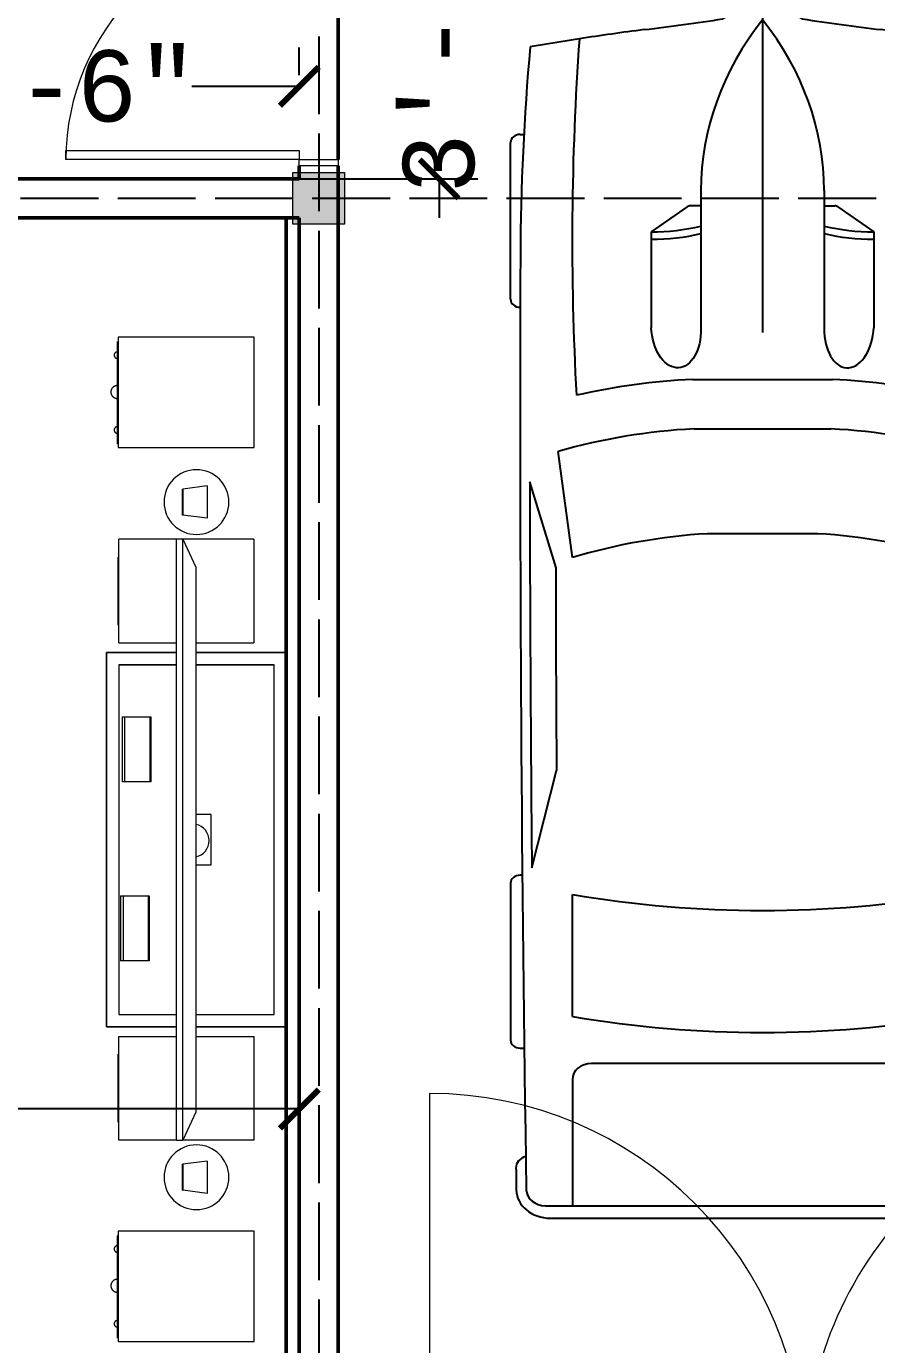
# Model space of a CAD drawing. Header units: inches. Extents: x 8351 to 42256, y 21052 to 33437.
# Drawn here: x 40240.6 to 40371.8, y 32626.8 to 32830.3 of the extents above; entities that cross this region are included whole.
import ezdxf

# ---------------------------------------------------------------- set-up
doc = ezdxf.new("R2010")
doc.units = ezdxf.units.IN
doc.header["$MEASUREMENT"] = 0
doc.linetypes.add('ACAD_ISO02W100', pattern=[15, 12, -3])
for name, color, linetype, lineweight in [('A-COLS', 52, 'Continuous', 9), ('A-DIM', 7, 'Continuous', 25), ('A-DOOR', 10, 'Continuous', 13), ('A-DOOR-FRAM', 31, 'Continuous', 20), ('A-WALL', 7, 'Continuous', 35), ('I-FURN', 30, 'Continuous', 9)]:
    doc.layers.add(name, color=color, linetype=linetype, lineweight=lineweight)
doc.layers.add('A-FUNTURE', color=241, linetype='Continuous')
doc.layers.add('A-G-BEAM', color=8, linetype='ACAD_ISO02W100')
doc.styles.get("Standard").update_dxf_attribs({"font": 'consolab.ttf', "height": 11})
doc.dimstyles.get("Standard").update_dxf_attribs({"dimtxt": 11, "dimasz": 6, "dimexe": 6, "dimexo": 16, "dimgap": 0.09, "dimtad": 0, "dimdec": 0, "dimzin": 0, "dimdsep": 46, "dimlunit": 4, "dimtxsty": 'Standard', "dimblk": 'ARCHTICK', "dimcen": 0.09, "dimclrd": 256, "dimclre": 256, "dimclrt": 256, "dimadec": 0, "dimazin": 0, "dimtfac": 1, "dimtdec": 0, "dimtix": 1, "dimtofl": 0, "dimtmove": 0, "dimatfit": 2, "dimldrblk": 'ARCHTICK', "dimfxl": 1, "dimtolj": 1, "dimtzin": 0, "dimlwd": -1, "dimlwe": -1, "dimarcsym": 0})

# ---------------------------------------------------------------- blocks, each defined once
blk = doc.blocks.new('M_Door-Interior-Single-3_Panel_Vert-Wood - M_Door-Interior-Single-3_Panel_Vert-Wood-325323-B-FLOOR-PLAN')
at = {"layer": 'A-DOOR', "lineweight": 20}
for p, q in [((16.62, -2.88), (18, -2.88)), ((16.62, -38.88), (16.62, -2.88)), ((18, -2.88), (18, -38.88)), ((18, -38.88), (16.62, -38.88))]:
    blk.add_line(p, q, dxfattribs=at)
at = {"layer": 'A-DOOR', "lineweight": 9}
blk.add_arc((18, -2.88), 36, 180, 270, dxfattribs=at)
at = {"layer": 'A-DOOR-FRAM'}
for p, q in [((-18.98, 3.13), (-18, 3.13)), ((-18.98, -2.88), (-18.98, 3.13)), ((-18, 3.13), (-18, -2.88)), ((18, 3.13), (18.98, 3.13)), ((18, -2.88), (18, 3.13)), ((18.98, 3.13), (18.98, -2.88)), ((-18, -2.88), (-18.98, -2.88)), ((18.98, -2.88), (18, -2.88))]:
    blk.add_line(p, q, dxfattribs=at)
blk = doc.blocks.new('Garage - Timber Side Hung _2_ - 2271 x 2052mm-334474-B-FLOOR-PLAN')
at = {"layer": 'A-DOOR', "lineweight": 9}
for p, q in [((-57.91, -59.83), (-57.91, -2.02)), ((57.91, -59.83), (57.91, -2.02))]:
    blk.add_line(p, q, dxfattribs=at)
for centre, start, end in [((-57.91, -1.98), 270, 0), ((57.91, -1.98), 180, 270)]:
    blk.add_arc(centre, 57.85, start, end, dxfattribs=at)
at = {"layer": 'A-DOOR-FRAM'}
for p, q in [((-60, 1.49), (-57.17, 1.49)), ((-60, -2.02), (-60, 1.49)), ((-57.17, 1.49), (-57.17, -0.64)), ((57.17, 1.49), (60, 1.49)), ((57.17, -0.64), (57.17, 1.49)), ((60, 1.49), (60, -2.02)), ((-58.03, -2.02), (-60, -2.02)), ((-58.03, -0.64), (-58.03, -2.02)), ((-57.17, -0.64), (-58.03, -0.64)), ((58.03, -0.64), (57.17, -0.64)), ((58.03, -2.02), (58.03, -0.64)), ((60, -2.02), (58.03, -2.02))]:
    blk.add_line(p, q, dxfattribs=at)
blk = doc.blocks.new('Entertainment_Center_9063 - Entertainment_Center_9063-571366-UPPER-FLOOR')
at = {"layer": 'I-FURN'}
for p, q in [((25.87, 25.87), (-31.87, 25.87)), ((-31.87, 25.87), (-31.87, 11.92)), ((-31.87, 25.87), (25.87, 25.87)), ((-31.87, 11.92), (-31.87, 25.87)), ((25.87, 11.92), (25.87, 25.87)), ((25.87, 25.87), (25.87, 11.92)), ((-30, 24), (-30, 11.92)), ((24, 24), (-30, 24)), ((24, 24), (-30, 24)), ((-30, 11.92), (-30, 24)), ((24, 11.92), (24, 24)), ((24, 11.92), (24, 24)), ((-80.55, 20.92), (-80.55, -0.08)), ((-63.55, 20.92), (-80.55, 20.92)), ((-63.55, -0.08), (-63.55, 20.92)), ((-49.37, 20.83), (-33.37, 20.83)), ((-49.37, 20.83), (-49.37, 9.92)), ((-33.37, 11.92), (-33.37, 20.83)), ((27.37, 20.83), (43.37, 20.83)), ((27.37, 11.92), (27.37, 20.83)), ((43.37, 20.83), (43.37, 9.92)), ((57.45, 20.92), (57.45, -0.08)), ((74.45, 20.92), (57.45, 20.92)), ((74.45, -0.08), (74.45, 20.92)), ((-6.87, 14.25), (-6.87, 11.92)), ((0.88, 14.25), (-6.87, 14.25)), ((0.88, 11.92), (0.88, 14.25)), ((-57.61, 13.63), (-52.61, 13.63)), ((-57.61, 13.63), (-57.11, 9.92)), ((-52.61, 13.63), (-53.11, 9.92)), ((46.61, 13.63), (51.61, 13.63)), ((46.61, 13.63), (47.11, 9.92)), ((51.61, 13.63), (51.11, 9.92)), ((-49.37, 9.92), (-45.08, 11.92)), ((-45.08, 11.92), (39.08, 11.92)), ((39.08, 11.92), (43.37, 9.92)), ((-57.11, 9.92), (-53.11, 9.92)), ((-57.11, 9.86), (-57.11, 9.92)), ((-53.11, 9.92), (-57.11, 9.92)), ((-53.11, 9.86), (-57.11, 9.86)), ((-53.11, 9.92), (-53.11, 9.86)), ((43.37, 9.92), (-49.37, 9.92)), ((-49.37, 9.92), (-49.37, 8.92)), ((-49.37, 8.92), (-49.37, 0)), ((43.37, 8.92), (-49.37, 8.92)), ((-33.37, 0), (-33.37, 8.92)), ((-31.87, 8.92), (-31.87, -1.87)), ((-31.87, -1.87), (-31.87, 8.92)), ((-30, 8.92), (-30, 0)), ((-30, 0), (-30, 8.92)), ((24, 0), (24, 8.92)), ((24, 0), (24, 8.92)), ((25.87, -1.87), (25.87, 8.92)), ((25.87, 8.92), (25.87, -1.87)), ((27.37, 0), (27.37, 8.92)), ((43.37, 8.92), (43.37, 9.92)), ((43.37, 8.92), (43.37, 0)), ((47.11, 9.92), (51.11, 9.92)), ((47.11, 9.92), (47.11, 9.86)), ((51.11, 9.92), (47.11, 9.92)), ((51.11, 9.86), (47.11, 9.86)), ((51.11, 9.86), (51.11, 9.92)), ((-21.94, 4.97), (-11.94, 4.97)), ((-21.94, 4.82), (-21.94, 4.97)), ((-21.94, 0.97), (-21.94, 4.82)), ((-21.94, 4.82), (-11.94, 4.82)), ((-11.94, 4.97), (-11.94, 4.82)), ((-11.94, 4.82), (-11.94, 0.97)), ((5.69, 4.57), (5.69, 4.72)), ((5.69, 4.72), (15.69, 4.72)), ((5.69, 0.72), (5.69, 4.57)), ((5.69, 4.57), (15.69, 4.57)), ((15.69, 4.72), (15.69, 4.57)), ((15.69, 4.57), (15.69, 0.72)), ((-33.37, 0), (-49.37, 0)), ((-30, 0), (24, 0)), ((-30, 0), (24, 0)), ((-21.94, 0.54), (-21.94, 0.97)), ((-11.94, 0.97), (-21.94, 0.97)), ((-21.94, 0.54), (-11.94, 0.54)), ((-11.94, 0.97), (-11.94, 0.54)), ((5.69, 0.29), (5.69, 0.72)), ((15.69, 0.72), (5.69, 0.72)), ((5.69, 0.29), (15.69, 0.29)), ((15.69, 0.72), (15.69, 0.29)), ((43.37, 0), (27.37, 0)), ((-80.55, -0.08), (-63.55, -0.08)), ((-79.84, -0.08), (-79.84, -0.2)), ((-64.09, -0.2), (-79.84, -0.2)), ((-64.09, -0.2), (-64.09, -0.08)), ((-46.62, 0), (-46.62, -0.06)), ((-36.12, -0.06), (-46.62, -0.06)), ((-36.12, -0.06), (-36.12, 0)), ((-31.87, -1.87), (25.87, -1.87)), ((25.87, -1.87), (-31.87, -1.87)), ((30.12, 0), (30.12, -0.06)), ((40.62, -0.06), (30.12, -0.06)), ((40.62, -0.06), (40.62, 0)), ((57.45, -0.08), (74.45, -0.08)), ((58.13, -0.08), (58.13, -0.2)), ((73.88, -0.2), (58.13, -0.2)), ((73.88, -0.2), (73.88, -0.08))]:
    blk.add_line(p, q, dxfattribs=at)
at = {"layer": 'I-FURN', "flags": 128}
for points in [[(-78.28, -0.2), (-78.28, -0.22), (-78.28, -0.24), (-78.28, -0.26), (-78.28, -0.28), (-78.27, -0.3), (-78.27, -0.32), (-78.27, -0.34), (-78.26, -0.36), (-78.25, -0.38), (-78.25, -0.4), (-78.24, -0.42), (-78.23, -0.43), (-78.22, -0.45), (-78.21, -0.47), (-78.2, -0.49), (-78.19, -0.5), (-78.17, -0.52), (-78.16, -0.53), (-78.15, -0.55), (-78.13, -0.56), (-78.12, -0.58), (-78.1, -0.59), (-78.09, -0.6), (-78.07, -0.61), (-78.06, -0.62), (-78.04, -0.64), (-78.02, -0.65), (-78, -0.65), (-77.98, -0.66), (-77.97, -0.67), (-77.95, -0.68), (-77.93, -0.68), (-77.91, -0.69), (-77.89, -0.69), (-77.87, -0.7), (-77.85, -0.7), (-77.83, -0.7), (-77.81, -0.7), (-77.79, -0.7), (-77.77, -0.7), (-77.75, -0.7), (-77.73, -0.7), (-77.71, -0.7), (-77.69, -0.7), (-77.67, -0.69), (-77.65, -0.69), (-77.63, -0.68), (-77.61, -0.67), (-77.6, -0.67), (-77.58, -0.66), (-77.56, -0.65), (-77.54, -0.64), (-77.52, -0.63), (-77.51, -0.62), (-77.49, -0.61), (-77.47, -0.6), (-77.46, -0.58), (-77.44, -0.57), (-77.43, -0.56), (-77.42, -0.54), (-77.4, -0.53), (-77.39, -0.51), (-77.38, -0.5), (-77.37, -0.48), (-77.36, -0.46), (-77.35, -0.44), (-77.34, -0.43), (-77.33, -0.41), (-77.32, -0.39), (-77.31, -0.37), (-77.31, -0.35), (-77.3, -0.33), (-77.3, -0.31), (-77.29, -0.29), (-77.29, -0.27), (-77.29, -0.25), (-77.29, -0.23), (-77.29, -0.21), (-77.28, -0.2)], [(-73.1, -0.2), (-73.1, -0.24), (-73.1, -0.28), (-73.09, -0.32), (-73.09, -0.36), (-73.08, -0.4), (-73.07, -0.44), (-73.06, -0.48), (-73.05, -0.52), (-73.04, -0.56), (-73.02, -0.59), (-73.01, -0.63), (-72.99, -0.67), (-72.97, -0.7), (-72.95, -0.74), (-72.93, -0.77), (-72.9, -0.8), (-72.88, -0.83), (-72.85, -0.86), (-72.83, -0.89), (-72.8, -0.92), (-72.77, -0.95), (-72.74, -0.97), (-72.71, -1), (-72.68, -1.02), (-72.64, -1.05), (-72.61, -1.07), (-72.57, -1.09), (-72.54, -1.1), (-72.5, -1.12), (-72.46, -1.14), (-72.43, -1.15), (-72.39, -1.16), (-72.35, -1.17), (-72.31, -1.18), (-72.27, -1.19), (-72.23, -1.2), (-72.19, -1.2), (-72.15, -1.2), (-72.11, -1.2), (-72.07, -1.2), (-72.03, -1.2), (-71.99, -1.2), (-71.95, -1.19), (-71.91, -1.19), (-71.87, -1.18), (-71.84, -1.17), (-71.8, -1.16), (-71.76, -1.14), (-71.72, -1.13), (-71.69, -1.11), (-71.65, -1.1), (-71.61, -1.08), (-71.58, -1.06), (-71.55, -1.04), (-71.51, -1.01), (-71.48, -0.99), (-71.45, -0.96), (-71.42, -0.94), (-71.39, -0.91), (-71.36, -0.88), (-71.34, -0.85), (-71.31, -0.82), (-71.29, -0.79), (-71.27, -0.75), (-71.25, -0.72), (-71.23, -0.68), (-71.21, -0.65), (-71.19, -0.61), (-71.17, -0.58), (-71.16, -0.54), (-71.15, -0.5), (-71.14, -0.46), (-71.13, -0.42), (-71.12, -0.38), (-71.11, -0.35), (-71.11, -0.31), (-71.1, -0.27), (-71.1, -0.23), (-71.1, -0.2)], [(-66.73, -0.2), (-66.73, -0.22), (-66.73, -0.24), (-66.73, -0.26), (-66.73, -0.28), (-66.72, -0.3), (-66.72, -0.32), (-66.71, -0.34), (-66.71, -0.36), (-66.7, -0.38), (-66.69, -0.4), (-66.69, -0.42), (-66.68, -0.43), (-66.67, -0.45), (-66.66, -0.47), (-66.65, -0.49), (-66.63, -0.5), (-66.62, -0.52), (-66.61, -0.53), (-66.6, -0.55), (-66.58, -0.56), (-66.57, -0.58), (-66.55, -0.59), (-66.54, -0.6), (-66.52, -0.61), (-66.5, -0.62), (-66.49, -0.64), (-66.47, -0.65), (-66.45, -0.65), (-66.43, -0.66), (-66.41, -0.67), (-66.4, -0.68), (-66.38, -0.68), (-66.36, -0.69), (-66.34, -0.69), (-66.32, -0.7), (-66.3, -0.7), (-66.28, -0.7), (-66.26, -0.7), (-66.24, -0.7), (-66.22, -0.7), (-66.2, -0.7), (-66.18, -0.7), (-66.16, -0.7), (-66.14, -0.7), (-66.12, -0.69), (-66.1, -0.69), (-66.08, -0.68), (-66.06, -0.67), (-66.04, -0.67), (-66.03, -0.66), (-66.01, -0.65), (-65.99, -0.64), (-65.97, -0.63), (-65.96, -0.62), (-65.94, -0.61), (-65.92, -0.6), (-65.91, -0.58), (-65.89, -0.57), (-65.88, -0.56), (-65.86, -0.54), (-65.85, -0.53), (-65.84, -0.51), (-65.83, -0.5), (-65.82, -0.48), (-65.8, -0.46), (-65.79, -0.44), (-65.79, -0.43), (-65.78, -0.41), (-65.77, -0.39), (-65.76, -0.37), (-65.76, -0.35), (-65.75, -0.33), (-65.75, -0.31), (-65.74, -0.29), (-65.74, -0.27), (-65.74, -0.25), (-65.73, -0.23), (-65.73, -0.21), (-65.73, -0.2)], [(59.68, -0.2), (59.68, -0.22), (59.68, -0.24), (59.68, -0.26), (59.68, -0.28), (59.69, -0.3), (59.69, -0.32), (59.7, -0.34), (59.7, -0.36), (59.71, -0.38), (59.72, -0.4), (59.73, -0.42), (59.73, -0.43), (59.74, -0.45), (59.75, -0.47), (59.77, -0.49), (59.78, -0.5), (59.79, -0.52), (59.8, -0.53), (59.82, -0.55), (59.83, -0.56), (59.84, -0.58), (59.86, -0.59), (59.88, -0.6), (59.89, -0.61), (59.91, -0.62), (59.92, -0.64), (59.94, -0.65), (59.96, -0.65), (59.98, -0.66), (60, -0.67), (60.02, -0.68), (60.03, -0.68), (60.05, -0.69), (60.07, -0.69), (60.09, -0.7), (60.11, -0.7), (60.13, -0.7), (60.15, -0.7), (60.17, -0.7), (60.19, -0.7), (60.21, -0.7), (60.23, -0.7), (60.25, -0.7), (60.27, -0.7), (60.29, -0.69), (60.31, -0.69), (60.33, -0.68), (60.35, -0.67), (60.37, -0.67), (60.39, -0.66), (60.4, -0.65), (60.42, -0.64), (60.44, -0.63), (60.46, -0.62), (60.47, -0.61), (60.49, -0.6), (60.5, -0.58), (60.52, -0.57), (60.53, -0.56), (60.55, -0.54), (60.56, -0.53), (60.57, -0.51), (60.58, -0.5), (60.6, -0.48), (60.61, -0.46), (60.62, -0.44), (60.63, -0.43), (60.63, -0.41), (60.64, -0.39), (60.65, -0.37), (60.66, -0.35), (60.66, -0.33), (60.67, -0.31), (60.67, -0.29), (60.67, -0.27), (60.68, -0.25), (60.68, -0.23), (60.68, -0.21), (60.68, -0.2)], [(64.86, -0.2), (64.86, -0.24), (64.86, -0.28), (64.87, -0.32), (64.87, -0.36), (64.88, -0.4), (64.89, -0.44), (64.9, -0.48), (64.91, -0.52), (64.93, -0.56), (64.94, -0.59), (64.96, -0.63), (64.97, -0.67), (64.99, -0.7), (65.01, -0.74), (65.04, -0.77), (65.06, -0.8), (65.08, -0.83), (65.11, -0.86), (65.14, -0.89), (65.16, -0.92), (65.19, -0.95), (65.22, -0.97), (65.26, -1), (65.29, -1.02), (65.32, -1.05), (65.35, -1.07), (65.39, -1.09), (65.43, -1.1), (65.46, -1.12), (65.5, -1.14), (65.54, -1.15), (65.57, -1.16), (65.61, -1.17), (65.65, -1.18), (65.69, -1.19), (65.73, -1.2), (65.77, -1.2), (65.81, -1.2), (65.85, -1.2), (65.89, -1.2), (65.93, -1.2), (65.97, -1.2), (66.01, -1.19), (66.05, -1.19), (66.09, -1.18), (66.13, -1.17), (66.17, -1.16), (66.2, -1.14), (66.24, -1.13), (66.28, -1.11), (66.31, -1.1), (66.35, -1.08), (66.38, -1.06), (66.42, -1.04), (66.45, -1.01), (66.48, -0.99), (66.51, -0.96), (66.54, -0.94), (66.57, -0.91), (66.6, -0.88), (66.62, -0.85), (66.65, -0.82), (66.67, -0.79), (66.7, -0.75), (66.72, -0.72), (66.74, -0.68), (66.76, -0.65), (66.77, -0.61), (66.79, -0.58), (66.8, -0.54), (66.82, -0.5), (66.83, -0.46), (66.84, -0.42), (66.84, -0.38), (66.85, -0.35), (66.86, -0.31), (66.86, -0.27), (66.86, -0.23), (66.86, -0.2)], [(71.23, -0.2), (71.23, -0.22), (71.23, -0.24), (71.23, -0.26), (71.24, -0.28), (71.24, -0.3), (71.24, -0.32), (71.25, -0.34), (71.26, -0.36), (71.26, -0.38), (71.27, -0.4), (71.28, -0.42), (71.29, -0.43), (71.3, -0.45), (71.31, -0.47), (71.32, -0.49), (71.33, -0.5), (71.34, -0.52), (71.35, -0.53), (71.37, -0.55), (71.38, -0.56), (71.4, -0.58), (71.41, -0.59), (71.43, -0.6), (71.44, -0.61), (71.46, -0.62), (71.48, -0.64), (71.49, -0.65), (71.51, -0.65), (71.53, -0.66), (71.55, -0.67), (71.57, -0.68), (71.59, -0.68), (71.61, -0.69), (71.63, -0.69), (71.64, -0.7), (71.66, -0.7), (71.68, -0.7), (71.7, -0.7), (71.72, -0.7), (71.74, -0.7), (71.76, -0.7), (71.78, -0.7), (71.8, -0.7), (71.82, -0.7), (71.84, -0.69), (71.86, -0.69), (71.88, -0.68), (71.9, -0.67), (71.92, -0.67), (71.94, -0.66), (71.96, -0.65), (71.97, -0.64), (71.99, -0.63), (72.01, -0.62), (72.02, -0.61), (72.04, -0.6), (72.06, -0.58), (72.07, -0.57), (72.08, -0.56), (72.1, -0.54), (72.11, -0.53), (72.12, -0.51), (72.14, -0.5), (72.15, -0.48), (72.16, -0.46), (72.17, -0.44), (72.18, -0.43), (72.19, -0.41), (72.19, -0.39), (72.2, -0.37), (72.21, -0.35), (72.21, -0.33), (72.22, -0.31), (72.22, -0.29), (72.22, -0.27), (72.23, -0.25), (72.23, -0.23), (72.23, -0.21), (72.23, -0.2)]]:
    blk.add_lwpolyline(points, dxfattribs=at)
at = {"layer": 'I-FURN'}
for centre, radius, start, end in [((-55.11, 12), 5, 360, 180), ((49.11, 12), 5, 0, 180), ((-2.85, 11.4), 2.55, 11.821, 168.179), ((-55.11, 12), 5, 180, 360), ((49.11, 12), 5, 180, 360)]:
    blk.add_arc(centre, radius, start, end, dxfattribs=at)
for points in [[(25.87, 25.87), (25.87, 25.87), (25.87, 25.87), (25.87, 25.87)], [(25.87, 25.87), (25.87, 25.87), (25.87, 25.87), (25.87, 25.87)], [(-31.87, -1.87), (-31.87, -1.87), (-31.87, -1.87), (-31.87, -1.87)], [(-31.87, -1.87), (-31.87, -1.87), (-31.87, -1.87), (-31.87, -1.87)], [(25.87, -1.87), (25.87, -1.87), (25.87, -1.87), (25.87, -1.87)], [(25.87, -1.87), (25.87, -1.87), (25.87, -1.87), (25.87, -1.87)]]:
    blk.add_open_spline(points, degree=3, dxfattribs=at)
blk = doc.blocks.new('*U71')
for p, q in [((46.55, 38.89), (22.35, 38.89)), ((136.7, 38.89), (160.9, 38.89)), ((21.1, 37.41), (21.1, 36.83)), ((47.8, 37.39), (47.8, 37.41)), ((135.45, 37.07), (135.45, 37.41)), ((162.15, 37.41), (162.15, 36.77)), ((87.99, 31.87), (74.76, 35.92)), ((134.31, 35.6), (119.29, 31.78)), ((186.47, -33.5), (186.47, 33.5)), ((188.4, -32.76), (188.4, 32.76)), ((70.03, 31.54), (86.41, 29.35)), ((138.42, 29.35), (157.25, 29.35)), ((186.47, 29.35), (167.01, 29.35)), ((164.52, 26.39), (164.52, -26.39)), ((32.27, 11.63), (36.13, 17.17)), ((36.13, 17.17), (50.94, 17.17)), ((32.12, 9.51), (32.12, 11.15)), ((58.92, -10.77), (58.92, 10.77)), ((66.55, -10.53), (66.55, 10.53)), ((186.47, -10.53), (186.47, 10.53)), ((29.77, 9.51), (51.68, 9.51)), ((82.74, 8.5), (82.74, -8.5)), ((3.27, 6.13), (0.1, 0.41)), ((0, 0), (51.68, 0)), ((0.1, -0.41), (3.27, -6.13)), ((29.77, -9.51), (51.68, -9.51)), ((32.12, -9.51), (32.12, -11.15)), ((32.27, -11.63), (36.13, -17.17)), ((36.13, -17.17), (50.94, -17.17)), ((86.41, -29.35), (70.03, -31.54)), ((157.25, -29.35), (138.42, -29.35)), ((167.01, -29.35), (186.47, -29.35)), ((87.99, -31.87), (74.76, -35.92)), ((134.31, -35.6), (119.29, -31.78)), ((21.1, -37.41), (21.1, -36.83)), ((47.8, -37.39), (47.8, -37.41)), ((135.45, -37.07), (135.45, -37.41)), ((162.15, -37.41), (162.15, -36.77)), ((46.55, -38.89), (22.35, -38.89)), ((136.7, -38.89), (160.9, -38.89))]:
    blk.add_line(p, q)
for centre, major_axis, ratio, start_param, end_param in [((22.35, 37.41), (0, -1.48), 0.842304, 3.141593, 4.712389), ((46.55, 37.41), (0, 1.48), 0.842304, -1.570796, 0), ((136.7, 37.41), (0, -1.48), 0.842304, 3.141593, 4.712389), ((160.9, 37.41), (0, 1.48), 0.842304, -1.570796, 0), ((41.19, -490.86), (0, 528.23), 0.842304, 0.00281, 0.075598), ((64.48, -10555.62), (0, 10593.03), 0.842304, -0.013397, 0.002797), ((180.63, 35.84), (0, 2.22), 0.842304, -0.013017, 1.249894), ((64.48, -10556.36), (0, 10595.31), 0.842304, -0.013397, -0.013017), ((183.98, 32.76), (0, -5.25), 0.842304, 1.570796, 3.128196), ((266.03, -27.52), (0, 313.31), 0.842304, 1.367076, 1.39176), ((64.48, -10555.62), (0, -10591.55), 0.842304, 3.133765, 3.140441), ((183.98, 33.5), (0, -2.96), 0.842304, 1.570796, 3.128196), ((135.29, 5.39), (0, 81.77), 0.842304, 1.245306, 1.50788), ((95.79, -3666.35), (0, -3698.24), 0.842304, 3.134049, 3.144098), ((37.47, -593.96), (0, -623.33), 0.842304, 3.096046, 3.200911), ((134.4, 5.39), (0, -89.78), 0.842304, 4.449482, 4.652344), ((149.6, 2.8), (0, -79.58), 0.842304, 4.372215, 4.640744), ((17.08, 0), (0, 147.02), 0.842304, 4.511394, 4.913384), ((35.91, 0), (0, 147.02), 0.842304, 4.511394, 4.913384), ((167.01, 26.39), (0, 2.96), 0.842304, 0, 1.570796), ((259.18, -27.52), (0, -305.3), 0.842304, 4.528606, 4.561838), ((-204.49, 52.4), (0, -250.96), 0.842304, 1.385369, 1.434372), ((13.04, 17.01), (0, 27.42), 0.842304, 4.435146, 4.718221), ((14.2, 17.01), (0, 27.42), 0.842304, 4.435146, 4.718221), ((50.79, 13.34), (6.34, -0.36), 0.603834, -1.395552, 1.581315), ((32.75, 11.15), (0, 0.74), 0.842304, 0.879714, 1.570796), ((29.77, -46.66), (0, 56.17), 0.842304, 0, 0.590319), ((0.62, 0), (0, -0.74), 0.842304, 4.131459, 5.293319), ((29.77, 46.66), (0, 56.17), 0.842304, 2.551274, 3.141593), ((-204.49, -52.4), (0, 250.96), 0.842304, -1.434372, -1.385369), ((13.04, -17.01), (0, -27.42), 0.842304, 1.564964, 1.848039), ((14.2, -17.01), (0, -27.42), 0.842304, 1.564964, 1.848039), ((149.6, -2.8), (0, -79.58), 0.842304, -1.499151, -1.230623), ((32.75, -11.15), (0, -0.74), 0.842304, 4.712389, 5.403472), ((134.4, -5.39), (0, -89.78), 0.842304, -1.510751, -1.307889), ((135.29, -5.39), (0, -81.77), 0.842304, -1.50788, -1.245306), ((259.18, 27.52), (0, 305.3), 0.842304, 1.721348, 1.754579), ((167.01, -26.39), (0, -2.96), 0.842304, 4.712389, 6.283185), ((266.03, 27.52), (0, 313.31), 0.842304, 1.749832, 1.774517), ((37.47, 593.96), (0, -623.33), 0.842304, -0.059319, 0.045547), ((95.79, 3666.35), (0, -3698.24), 0.842304, -0.002505, 0.007544), ((183.98, -33.5), (0, 2.96), 0.842304, 3.15499, 4.712389), ((183.98, -32.76), (0, -5.25), 0.842304, 0.013397, 1.570796), ((41.19, 490.86), (0, -528.23), 0.842304, -0.075598, -0.00281), ((64.48, 10555.62), (0, 10593.03), 0.842304, 3.138796, 3.15499), ((64.48, 10555.62), (0, -10591.55), 0.842304, 0.001152, 0.007828), ((180.63, -35.84), (0, -2.22), 0.842304, -1.249894, 0.013017), ((22.35, -37.41), (0, 1.48), 0.842304, 1.570796, 3.141593), ((46.55, -37.41), (0, -1.48), 0.842304, 0, 1.570796), ((136.7, -37.41), (0, -1.48), 0.842304, -1.570796, 0), ((160.9, -37.41), (0, 1.48), 0.842304, 3.141593, 4.712389), ((64.48, 10556.36), (0, 10595.31), 0.842304, 3.15461, 3.15499)]:
    blk.add_ellipse(centre, major_axis=major_axis, ratio=ratio, start_param=start_param, end_param=end_param)
at = {"extrusion": (0, 0, -1)}
blk.add_ellipse((50.79, -13.34), major_axis=(6.34, 0.36), ratio=0.603834, start_param=-1.395552, end_param=1.581315, dxfattribs=at)
blk = doc.blocks.new('_ArchTick')
at = {"color": 0, "linetype": 'ByBlock', "const_width": 0.15}
blk.add_lwpolyline([(-0.5, -0.5), (0.5, 0.5)], dxfattribs=at)
blk = doc.blocks.new('*D94')
at = {"layer": 'A-DIM', "transparency": 16777216}
for p, q in [((40036.7, 32624.72), (40036.7, 32669.15)), ((40282.7, 32624.72), (40282.7, 32669.15)), ((40036.7, 32663.15), (40132.65, 32663.15)), ((40282.7, 32663.15), (40186.74, 32663.15))]:
    blk.add_line(p, q, dxfattribs=at)
at = {"layer": 'Defpoints', "color": 0, "transparency": 16777216}
for p in [(40036.7, 32663.15), (40036.7, 32608.72), (40282.7, 32608.72)]:
    blk.add_point(p, dxfattribs=at)
at = {"layer": 'A-DIM', "transparency": 16777216, "xscale": 6, "yscale": 6, "zscale": 6, "rotation": 180}
blk.add_blockref('_ArchTick', (40036.7, 32663.15), dxfattribs=at)
at = {"layer": 'A-DIM', "transparency": 16777216, "xscale": 6, "yscale": 6, "zscale": 6}
blk.add_blockref('_ArchTick', (40282.7, 32663.15), dxfattribs=at)
at = {"layer": 'A-DIM', "transparency": 16777216, "insert": (40159.7, 32663.15), "char_height": 11, "attachment_point": 5}
blk.add_mtext('\\A1;20\'-6"', dxfattribs=at)
blk = doc.blocks.new('*D91')
at = {"layer": 'A-DIM', "transparency": 16777216}
for p, q in [((40266.7, 32800.72), (40222.88, 32800.72)), ((40228.88, 32800.72), (40228.88, 32716.75)), ((40228.88, 32608.72), (40228.88, 32692.69)), ((40266.7, 32608.72), (40222.88, 32608.72))]:
    blk.add_line(p, q, dxfattribs=at)
at = {"layer": 'Defpoints', "color": 0, "transparency": 16777216}
for p in [(40228.88, 32800.72), (40282.7, 32800.72), (40282.7, 32608.72)]:
    blk.add_point(p, dxfattribs=at)
at = {"layer": 'A-DIM', "transparency": 16777216, "xscale": 6, "yscale": 6, "zscale": 6}
for p, rotation in [((40228.88, 32800.72), 90), ((40228.88, 32608.72), 270)]:
    blk.add_blockref('_ArchTick', p, dxfattribs=dict(at, rotation=rotation))
at = {"layer": 'A-DIM', "transparency": 16777216, "insert": (40228.88, 32704.72), "char_height": 11, "attachment_point": 5, "rotation": 90}
blk.add_mtext("\\A1;16'", dxfattribs=at)
blk = doc.blocks.new('*D160')
at = {"layer": 'A-DIM', "transparency": 16777216}
for p, q in [((40204.7, 32822.72), (40204.7, 32827)), ((40282.7, 32822.72), (40282.7, 32827)), ((40204.7, 32821), (40221.28, 32821)), ((40282.7, 32821), (40266.11, 32821))]:
    blk.add_line(p, q, dxfattribs=at)
at = {"layer": 'Defpoints', "color": 0, "transparency": 16777216}
for p in [(40204.7, 32821), (40204.7, 32806.72), (40282.7, 32806.72)]:
    blk.add_point(p, dxfattribs=at)
at = {"layer": 'A-DIM', "transparency": 16777216, "xscale": 6, "yscale": 6, "zscale": 6, "rotation": 180}
blk.add_blockref('_ArchTick', (40204.7, 32821), dxfattribs=at)
at = {"layer": 'A-DIM', "transparency": 16777216, "xscale": 6, "yscale": 6, "zscale": 6}
blk.add_blockref('_ArchTick', (40282.7, 32821), dxfattribs=at)
at = {"layer": 'A-DIM', "transparency": 16777216, "insert": (40243.7, 32821), "char_height": 11, "attachment_point": 5}
blk.add_mtext('\\A1;6\'-6"', dxfattribs=at)
blk = doc.blocks.new('*D161')
at = {"layer": 'A-DIM', "transparency": 16777216}
for p, q in [((40304.27, 32848.72), (40304.27, 32854.72)), ((40258.2, 32848.72), (40310.27, 32848.72)), ((40258.2, 32806.72), (40310.27, 32806.72)), ((40304.27, 32806.72), (40304.27, 32800.72))]:
    blk.add_line(p, q, dxfattribs=at)
at = {"layer": 'Defpoints', "color": 0, "transparency": 16777216}
for p in [(40242.2, 32848.72), (40242.2, 32806.72), (40304.27, 32806.72)]:
    blk.add_point(p, dxfattribs=at)
at = {"layer": 'A-DIM', "transparency": 16777216, "xscale": 6, "yscale": 6, "zscale": 6}
for p, rotation in [((40304.27, 32848.72), 270), ((40304.27, 32806.72), 90)]:
    blk.add_blockref('_ArchTick', p, dxfattribs=dict(at, rotation=rotation))
at = {"layer": 'A-DIM', "transparency": 16777216, "insert": (40304.27, 32827.72), "char_height": 11, "attachment_point": 5, "rotation": 90}
blk.add_mtext('\\A1;3\'-6"', dxfattribs=at)

msp = doc.modelspace()

# ---------------------------------------------------------------- hatches: boundary and pattern name
at = {"layer": 'A-COLS'}
h = msp.add_hatch(color=1, dxfattribs=at)
h.dxf.hatch_style = 1
h.paths.add_polyline_path([(40289.7, 32807.72), (40281.7, 32807.72), (40281.7, 32799.72), (40289.7, 32799.72)])

# ---------------------------------------------------------------- linework, layer by layer
at = {"layer": 'A-COLS', "color": 7}
msp.add_lwpolyline([(40281.7, 32807.72), (40289.7, 32807.72), (40289.7, 32799.72), (40281.7, 32799.72)], close=True, dxfattribs=at)
at = {"layer": 'A-G-BEAM'}
for p, q in [((40285.7, 33413.72), (40285.7, 32332.72)), ((39759.7, 32803.72), (40709.7, 32803.72))]:
    msp.add_line(p, q, dxfattribs=at)
at = {"layer": 'A-WALL', "lineweight": 50}
for p, q in [((40288.7, 32809.72), (40288.7, 32845.72)), ((40282.7, 32808.73), (40282.7, 32806.72)), ((40288.7, 32608.72), (40288.7, 32808.73)), ((40282.7, 32806.72), (40204.7, 32806.72)), ((40204.7, 32800.72), (40282.7, 32800.72)), ((40280.7, 32800.72), (40280.7, 32608.72)), ((40282.7, 32800.72), (40282.7, 32608.72))]:
    msp.add_line(p, q, dxfattribs=at)

# ---------------------------------------------------------------- block references
at = {"layer": 'A-DOOR'}
for name, p, rotation in [('M_Door-Interior-Single-3_Panel_Vert-Wood - M_Door-Interior-Single-3_Panel_Vert-Wood-325323-B-FLOOR-PLAN', (40285.57, 32827.72), 269.9999999999999), ('Garage - Timber Side Hung _2_ - 2271 x 2052mm-334474-B-FLOOR-PLAN', (40360.7, 32605.72), 180)]:
    msp.add_blockref(name, p, dxfattribs=dict(at, rotation=rotation))
at = {"layer": 'A-FUNTURE', "ltscale": 120, "rotation": 270}
for name, p in [('*U71', (40354.19, 32834.69)), ('Entertainment_Center_9063 - Entertainment_Center_9063-571366-UPPER-FLOOR', (40254.83, 32701.72))]:
    msp.add_blockref(name, p, dxfattribs=at)

# ---------------------------------------------------------------- dimensions: what is measured, and where the dimension line sits
at = {"layer": 'A-DIM'}
for base, p1, p2, picture, middle in [((40304.27, 32806.72), (40242.2, 32848.72), (40242.2, 32806.72), '*D161', (40304.27, 32827.72)), ((40228.88, 32800.72), (40282.7, 32608.72), (40282.7, 32800.72), '*D91', (40228.88, 32704.72))]:
    dim = msp.add_linear_dim(base=base, p1=p1, p2=p2, angle=90, dimstyle='Standard', dxfattribs=at)
    dim.commit()
    dim.dimension.update_dxf_attribs({"geometry": picture, "text_midpoint": middle})
for base, p1, p2, picture, middle in [((40204.7, 32821), (40282.7, 32806.72), (40204.7, 32806.72), '*D160', (40243.7, 32821)), ((40036.7, 32663.15), (40282.7, 32608.72), (40036.7, 32608.72), '*D94', (40159.7, 32663.15))]:
    dim = msp.add_linear_dim(base=base, p1=p1, p2=p2, dimstyle='Standard', dxfattribs=at)
    dim.commit()
    dim.dimension.update_dxf_attribs({"geometry": picture, "text_midpoint": middle})

doc.saveas('drawing.dxf')
